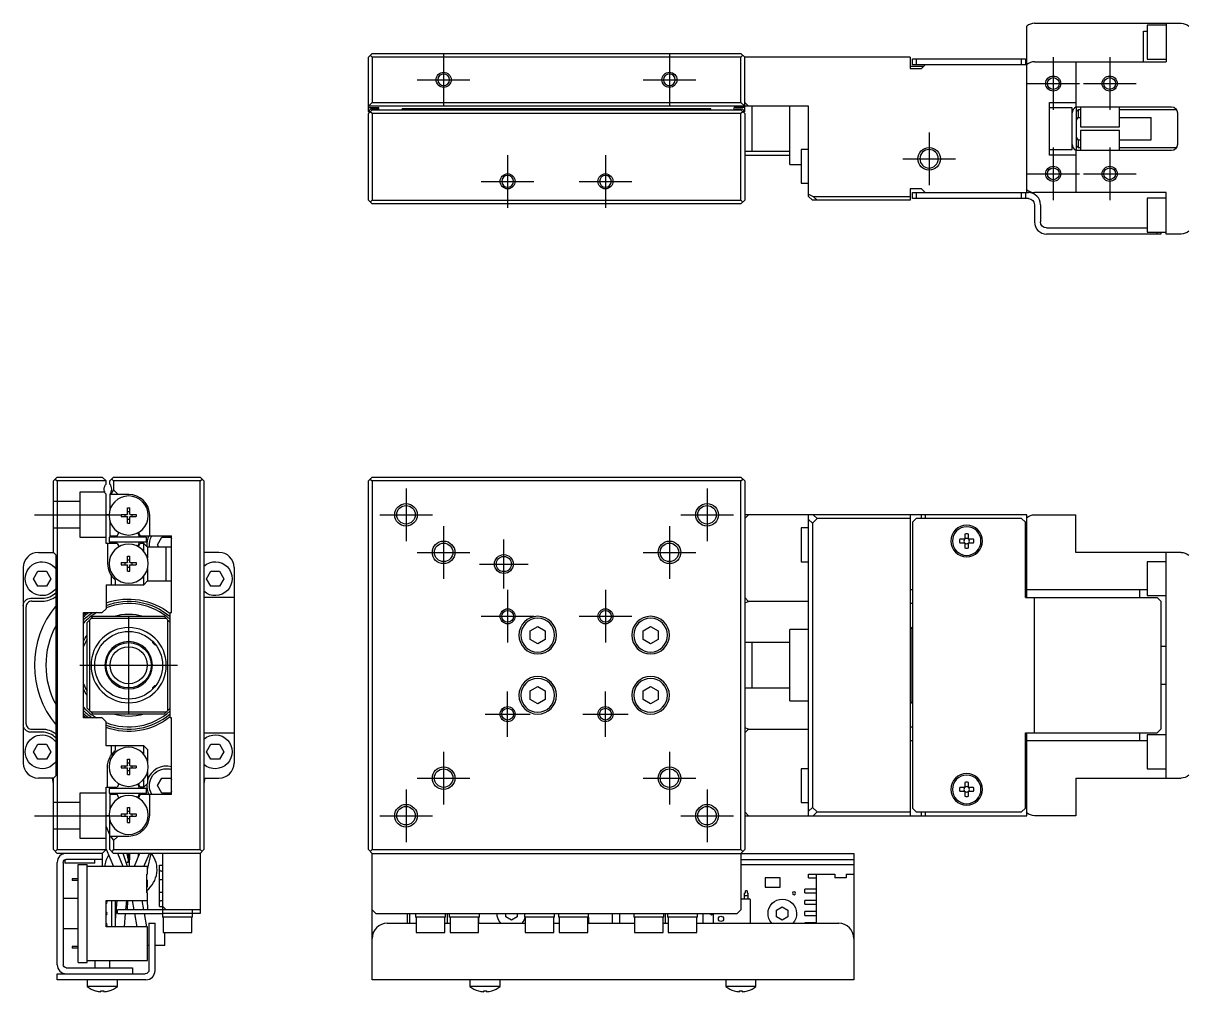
# Model space of a CAD drawing. Extents: x 0 to 533, y -8 to 203.
# Drawn here: x 0 to 154.8, y 73.8 to 202.5 of the extents above; entities that cross this region are included whole.
import ezdxf

# ---------------------------------------------------------------- set-up
doc = ezdxf.new("R2010")
doc.units = 0
doc.header["$LTSCALE"] = 0.5
doc.linetypes.add('CENTER', pattern=[50.8, 31.75, -6.35, 6.35, -6.35])
doc.linetypes.add('DASHED', pattern=[19.05, 12.7, -6.35])
for name, color, linetype in [('MSM_CENTER', 1, 'CENTER'), ('MSM_CONTINUOUS', 7, 'CONTINUOUS'), ('MSM_DASHED', 4, 'DASHED'), ('MSM_NARROW', 5, 'CONTINUOUS')]:
    doc.layers.add(name, color=color, linetype=linetype)

msp = doc.modelspace()

# ---------------------------------------------------------------- linework, layer by layer
at = {"layer": 'MSM_CENTER'}
for p, q in [((55.85, 198.54), (55.85, 191.54)), ((85.85, 198.54), (85.85, 191.54)), ((136.85, 198.04), (136.85, 191.04)), ((144.35, 198.04), (144.35, 191.04)), ((52.35, 195.04), (59.35, 195.04)), ((82.35, 195.04), (89.35, 195.04)), ((133.35, 194.54), (140.35, 194.54)), ((140.85, 194.54), (147.85, 194.54)), ((120.35, 188.04), (120.35, 181.04)), ((136.85, 186.04), (136.85, 179.04)), ((144.35, 186.04), (144.35, 179.04)), ((64.35, 185.04), (64.35, 178.04)), ((77.35, 185.04), (77.35, 178.04)), ((116.85, 184.54), (123.85, 184.54)), ((60.85, 181.54), (67.85, 181.54)), ((73.85, 181.54), (80.85, 181.54)), ((133.35, 182.54), (140.35, 182.54)), ((140.85, 182.54), (147.85, 182.54)), ((50.85, 140.73), (50.85, 133.73)), ((90.85, 140.73), (90.85, 133.73)), ((1.5, 137.23), (13, 137.23)), ((47.35, 137.23), (54.35, 137.23)), ((87.35, 137.23), (94.35, 137.23)), ((55.85, 135.73), (55.85, 128.73)), ((85.85, 135.73), (85.85, 128.73)), ((63.85, 127.43), (63.85, 133.93)), ((52.35, 132.23), (59.35, 132.23)), ((82.35, 132.23), (89.35, 132.23)), ((60.6, 130.68), (67.1, 130.68)), ((64.35, 127.23), (64.35, 120.23)), ((77.35, 127.23), (77.35, 120.23)), ((14, 110.73), (14, 123.73)), ((60.85, 123.73), (67.85, 123.73)), ((73.85, 123.73), (80.85, 123.73)), ((7.5, 117.23), (20.5, 117.23)), ((64.35, 107.73), (64.35, 113.73)), ((77.35, 107.73), (77.35, 113.73)), ((61.35, 110.73), (67.35, 110.73)), ((74.35, 110.73), (80.35, 110.73)), ((55.85, 105.73), (55.85, 98.73)), ((85.85, 105.73), (85.85, 98.73)), ((52.35, 102.23), (59.35, 102.23)), ((82.35, 102.23), (89.35, 102.23)), ((50.85, 100.73), (50.85, 93.73)), ((90.85, 100.73), (90.85, 93.73)), ((1.5, 97.23), (13, 97.23)), ((47.35, 97.23), (54.35, 97.23)), ((87.35, 97.23), (94.35, 97.23))]:
    msp.add_line(p, q, dxfattribs=at)
at = {"layer": 'MSM_CONTINUOUS'}
for p, q in [((133.35, 197.06), (133.35, 202.16)), ((134.35, 202.54), (153.85, 202.54)), ((148.85, 201.49), (149.35, 201.49)), ((148.85, 197.44), (148.85, 201.49)), ((149.35, 202.29), (149.35, 197.79)), ((151.85, 202.29), (149.35, 202.29)), ((151.85, 202.54), (151.85, 197.44)), ((46.35, 198.54), (45.85, 198.04)), ((46.1, 198.29), (46.35, 198.04)), ((46.35, 198.54), (95.35, 198.54)), ((95.85, 198.04), (95.35, 198.54)), ((95.35, 198.04), (95.6, 198.29)), ((45.85, 190.84), (45.85, 198.04)), ((46.35, 198.04), (46.35, 192.04)), ((95.35, 198.04), (46.35, 198.04)), ((95.35, 192.04), (95.35, 198.04)), ((95.85, 190.84), (95.85, 198.04)), ((117.85, 198.04), (95.85, 198.04)), ((117.85, 198.04), (117.85, 196.54)), ((119.6, 196.79), (117.85, 196.79)), ((118.15, 197.04), (118.15, 197.84)), ((118.15, 197.84), (133.15, 197.84)), ((133.35, 197.04), (118.15, 197.04)), ((118.65, 197.84), (118.65, 197.04)), ((119.85, 197.04), (119.35, 196.54)), ((132.65, 197.04), (132.65, 197.84)), ((133.15, 197.84), (133.15, 197.04)), ((133.35, 180.04), (133.35, 197.04)), ((134.35, 197.44), (151.85, 197.44)), ((139.85, 197.44), (139.85, 191.42)), ((149.35, 197.79), (151.85, 197.79)), ((117.85, 196.54), (119.35, 196.54)), ((46.35, 192.04), (45.85, 191.54)), ((46.35, 192.04), (95.35, 192.04)), ((95.85, 191.54), (95.35, 192.04)), ((96.35, 191.54), (95.85, 192.04)), ((136.35, 192.04), (139.85, 192.04)), ((136.35, 185.04), (136.35, 192.04)), ((104.35, 191.54), (45.85, 191.54)), ((45.85, 191.34), (47.25, 191.34)), ((46.35, 191.04), (45.85, 190.54)), ((45.95, 190.74), (45.85, 190.84)), ((45.85, 179.04), (45.85, 190.54)), ((45.95, 190.64), (45.95, 190.84)), ((46.35, 190.54), (46.1, 190.79)), ((46.95, 191.14), (46.25, 191.14)), ((46.35, 191.04), (95.35, 191.04)), ((95.35, 190.54), (46.35, 190.54)), ((46.35, 190.54), (46.35, 179.04)), ((47.25, 191.04), (47.25, 191.34)), ((91.35, 191.16), (50.35, 191.16)), ((50.35, 191.04), (50.35, 191.16)), ((91.35, 191.04), (91.35, 191.16)), ((94.45, 191.04), (94.45, 191.34)), ((95.85, 191.34), (94.45, 191.34)), ((95.45, 191.14), (94.75, 191.14)), ((95.85, 190.54), (95.35, 191.04)), ((95.6, 190.79), (95.35, 190.54)), ((95.35, 179.04), (95.35, 190.54)), ((95.85, 190.84), (95.75, 190.74)), ((95.75, 190.84), (95.75, 190.64)), ((95.85, 190.54), (95.85, 179.04)), ((96.85, 185.54), (96.85, 191.54)), ((101.85, 183.79), (101.85, 191.54)), ((104.35, 179.54), (104.35, 191.54)), ((139.35, 191.29), (136.35, 191.29)), ((139.35, 185.79), (139.35, 191.29)), ((139.85, 191.42), (139.94, 191.42)), ((139.86, 191.39), (139.94, 191.42)), ((139.95, 185.67), (139.95, 191.42)), ((140.15, 191.04), (139.95, 190.84)), ((140.15, 191.44), (152.55, 191.44)), ((140.15, 191.04), (140.15, 190.04)), ((140.45, 191.04), (140.15, 191.04)), ((140.45, 191.44), (140.45, 188.79)), ((145.65, 188.79), (145.65, 191.44)), ((153.24, 191.04), (145.65, 191.04)), ((153.35, 190.64), (153.35, 186.44)), ((139.95, 189.68), (140.15, 190.04)), ((140.15, 190.04), (140.45, 190.04)), ((145.65, 190.04), (149.85, 190.04)), ((149.85, 187.04), (149.85, 190.04)), ((140.15, 187.04), (139.95, 187.41)), ((140.45, 188.79), (145.65, 188.79)), ((140.45, 188.29), (140.45, 185.64)), ((145.65, 188.29), (140.45, 188.29)), ((145.65, 185.64), (145.65, 188.29)), ((139.95, 186.24), (140.15, 186.04)), ((140.15, 187.04), (140.15, 186.04)), ((140.15, 187.04), (140.45, 187.04)), ((140.15, 186.04), (140.45, 186.04)), ((145.65, 187.04), (149.85, 187.04)), ((145.65, 186.04), (153.24, 186.04)), ((95.85, 185.54), (101.85, 185.54)), ((95.85, 185.04), (101.85, 185.04)), ((103.35, 185.79), (103.35, 181.29)), ((104.35, 185.79), (103.35, 185.79)), ((136.35, 185.79), (139.35, 185.79)), ((139.85, 185.04), (136.35, 185.04)), ((139.94, 185.67), (139.85, 185.7)), ((139.85, 185.67), (139.85, 180.04)), ((139.85, 185.67), (139.94, 185.67)), ((152.55, 185.64), (140.15, 185.64)), ((101.85, 183.79), (103.35, 183.79)), ((103.35, 181.29), (104.35, 181.29)), ((104.35, 179.85), (104.96, 179.54)), ((119.35, 180.54), (117.85, 180.54)), ((117.85, 180.54), (117.85, 179.04)), ((118.15, 179.24), (118.15, 180.04)), ((118.15, 180.04), (133.55, 180.04)), ((118.65, 180.04), (118.65, 179.24)), ((119.35, 180.54), (119.85, 180.04)), ((132.65, 179.24), (132.65, 180.04)), ((133.15, 180.04), (133.15, 179.24)), ((151.85, 180.04), (134.35, 180.04)), ((151.85, 174.54), (151.85, 180.04)), ((45.85, 179.04), (46.35, 178.54)), ((46.1, 178.79), (46.35, 179.04)), ((46.35, 179.04), (95.35, 179.04)), ((95.35, 178.54), (46.35, 178.54)), ((95.35, 179.04), (95.6, 178.79)), ((95.35, 178.54), (95.85, 179.04)), ((104.85, 179.04), (104.35, 179.54)), ((117.85, 179.04), (104.85, 179.04)), ((104.96, 179.54), (117.85, 179.54)), ((104.96, 179.54), (105.46, 179.04)), ((133.55, 179.24), (118.15, 179.24)), ((134.35, 178.44), (134.35, 176.14)), ((135.15, 178.44), (135.15, 176.14)), ((149.35, 179.29), (149.35, 174.79)), ((151.85, 179.29), (149.35, 179.29)), ((135.95, 175.34), (149.35, 175.34)), ((151.15, 174.54), (135.95, 174.54)), ((149.35, 174.79), (151.85, 174.79)), ((150.65, 174.54), (150.65, 174.79)), ((151.15, 174.79), (151.15, 174.54)), ((153.85, 174.54), (151.85, 174.54)), ((4, 141.73), (4.5, 142.23)), ((4, 132.23), (4, 141.73)), ((4.25, 141.98), (4.5, 141.73)), ((4.5, 142.23), (10.5, 142.23)), ((4.5, 141.73), (4.5, 92.73)), ((11, 141.73), (4.5, 141.73)), ((10.5, 142.23), (11, 141.73)), ((11, 141.29), (11, 141.73)), ((11.5, 141.73), (12, 142.23)), ((11.5, 141.29), (11.5, 141.73)), ((11.75, 141.98), (12, 141.73)), ((12, 142.23), (23.5, 142.23)), ((12, 141.73), (12, 140.53)), ((23.5, 141.73), (12, 141.73)), ((24, 141.73), (23.5, 142.23)), ((23.5, 141.73), (23.75, 141.98)), ((23.5, 92.73), (23.5, 141.73)), ((24, 141.73), (24, 92.73)), ((45.85, 141.73), (46.35, 142.23)), ((45.85, 92.73), (45.85, 141.73)), ((46.1, 141.98), (46.35, 141.73)), ((46.35, 142.23), (95.35, 142.23)), ((46.35, 141.73), (46.35, 92.73)), ((95.35, 141.73), (46.35, 141.73)), ((95.35, 142.23), (95.85, 141.73)), ((95.35, 141.73), (95.6, 141.98)), ((95.35, 92.73), (95.35, 141.73)), ((95.85, 141.73), (95.85, 92.73)), ((11, 133.43), (11, 139.97)), ((11.5, 139.97), (11.5, 137.85)), ((14, 139.93), (11.5, 139.93)), ((12, 140.53), (11.58, 139.93)), ((12.6, 139.93), (12, 140.53)), ((13.86, 138.13), (14.15, 138.13)), ((13.86, 137.34), (13.86, 138.13)), ((14.15, 137.34), (14.15, 138.13)), ((11.4, 137.23), (11, 137.23)), ((11.5, 136.42), (11.5, 134.43)), ((13, 137.28), (13.8, 137.28)), ((13, 137.28), (13, 136.99)), ((13, 136.99), (13.8, 136.99)), ((13.53, 136.99), (13.53, 137.28)), ((14.15, 137.6), (13.86, 137.6)), ((13.86, 136.13), (13.86, 136.93)), ((13.86, 136.66), (14.15, 136.66)), ((14.15, 136.13), (14.15, 136.93)), ((14.21, 137.28), (15, 137.28)), ((14.21, 136.99), (15, 136.99)), ((14.47, 136.99), (14.47, 137.28)), ((15, 137.28), (15, 136.99)), ((16.8, 134.43), (16.8, 137.13)), ((95.85, 136.73), (96.35, 137.23)), ((133.35, 137.23), (95.85, 137.23)), ((104.35, 97.23), (104.35, 137.23)), ((104.85, 136.12), (104.35, 136.62)), ((105.46, 136.73), (104.85, 136.12)), ((104.96, 137.23), (105.46, 136.73)), ((117.85, 136.73), (105.46, 136.73)), ((117.85, 137.23), (117.85, 97.23)), ((118.65, 136.73), (118.15, 136.23)), ((132.65, 136.73), (118.65, 136.73)), ((119.35, 136.73), (119.35, 137.23)), ((119.85, 137.23), (119.85, 136.73)), ((133.15, 136.23), (132.65, 136.73)), ((133.35, 126.23), (133.35, 137.23)), ((134.35, 137.23), (139.85, 137.23)), ((139.85, 132.23), (139.85, 137.23)), ((12.46, 134.43), (12.63, 134.73)), ((13.86, 136.13), (14.15, 136.13)), ((15.37, 134.73), (15.54, 134.43)), ((103.35, 135.48), (103.35, 130.98)), ((104.35, 135.48), (103.35, 135.48)), ((104.85, 136.12), (104.85, 98.34)), ((118.15, 136.23), (118.15, 98.23)), ((133.15, 126.23), (133.15, 136.23)), ((12.46, 133.43), (11, 133.43)), ((11.2, 133.43), (11.2, 130.73)), ((11.39, 134.23), (11.39, 133.63)), ((16.39, 134.23), (11.39, 134.23)), ((11.39, 133.63), (16.39, 133.63)), ((11.5, 134.43), (12.46, 134.43)), ((12.46, 133.43), (12.63, 133.14)), ((15.37, 133.14), (15.54, 133.43)), ((15.54, 134.43), (19.7, 134.43)), ((16, 133.43), (15.54, 133.43)), ((16, 132.39), (16, 133.43)), ((16, 133.43), (16.5, 132.93)), ((16.39, 133.63), (16.39, 134.23)), ((17.85, 133.23), (18.42, 134.23)), ((18.02, 132.93), (17.85, 133.23)), ((18.42, 134.23), (19.58, 134.23)), ((19.58, 134.23), (19.7, 134.02)), ((19.7, 124.23), (19.7, 134.43)), ((125.11, 133.97), (124.43, 133.97)), ((124.43, 133.49), (125.11, 133.49)), ((125.11, 134.65), (125.11, 133.97)), ((125.11, 133.49), (125.11, 132.81)), ((125.59, 133.97), (125.59, 134.65)), ((126.27, 133.97), (125.59, 133.97)), ((125.59, 132.81), (125.59, 133.49)), ((125.59, 133.49), (126.27, 133.49)), ((2, 132.23), (4, 132.23)), ((4.35, 131.88), (4, 132.23)), ((4.35, 102.58), (4.35, 131.88)), ((13.86, 131.73), (14.15, 131.73)), ((13.86, 130.94), (13.86, 131.73)), ((14.15, 130.94), (14.15, 131.73)), ((16.5, 132.93), (16.5, 131.45)), ((19.7, 132.93), (16.5, 132.93)), ((19, 128.43), (19, 132.93)), ((26, 132.23), (24, 132.23)), ((153.85, 132.23), (139.85, 132.23)), ((151.85, 102.23), (151.85, 132.23)), ((0, 130.23), (0, 104.23)), ((13, 130.88), (13.8, 130.88)), ((13, 130.88), (13, 130.59)), ((13, 130.59), (13.8, 130.59)), ((13.53, 130.59), (13.53, 130.88)), ((14.15, 131.2), (13.86, 131.2)), ((13.86, 129.73), (13.86, 130.53)), ((13.86, 130.26), (14.15, 130.26)), ((14.15, 129.73), (14.15, 130.53)), ((14.21, 130.88), (15, 130.88)), ((14.21, 130.59), (15, 130.59)), ((14.47, 130.59), (14.47, 130.88)), ((15, 130.88), (15, 130.59)), ((28, 130.23), (28, 126.23)), ((103.35, 130.98), (104.35, 130.98)), ((149.35, 130.98), (149.35, 126.48)), ((151.85, 130.98), (149.35, 130.98)), ((1.35, 128.73), (1.92, 129.73)), ((1.92, 127.73), (1.35, 128.73)), ((1.92, 129.73), (3.08, 129.73)), ((3.08, 129.73), (3.65, 128.73)), ((3.65, 128.73), (3.08, 127.73)), ((11.7, 127.93), (11.7, 129.14)), ((12.2, 128.59), (12.2, 127.93)), ((13.86, 129.73), (14.15, 129.73)), ((16, 127.93), (16, 129.07)), ((16.5, 130.02), (16.5, 128.43)), ((24.35, 128.73), (24.92, 129.73)), ((24.92, 127.73), (24.35, 128.73)), ((24.92, 129.73), (26.08, 129.73)), ((26.08, 129.73), (26.65, 128.73)), ((26.65, 128.73), (26.08, 127.73)), ((3.08, 127.73), (1.92, 127.73)), ((11, 127.93), (16, 127.93)), ((11, 127.93), (11, 124.73)), ((16.5, 128.43), (16, 127.93)), ((16.5, 128.43), (19.7, 128.43)), ((26.08, 127.73), (24.92, 127.73)), ((118.15, 127.23), (117.85, 127.23)), ((149.35, 127.23), (133.15, 127.23)), ((148.35, 126.23), (148.35, 127.23)), ((1, 126.13), (2.5, 126.13)), ((1.13, 125.75), (2.5, 125.75)), ((28, 126.23), (24, 126.23)), ((28, 126.23), (28, 108.23)), ((96.35, 125.72), (95.85, 126.22)), ((95.85, 125.54), (96.35, 125.72)), ((104.35, 125.72), (96.35, 125.72)), ((117.85, 125.48), (118.15, 125.48)), ((133.15, 126.23), (150.65, 126.23)), ((134.35, 108.23), (134.35, 126.23)), ((149.35, 126.48), (151.85, 126.48)), ((151.15, 125.73), (150.65, 126.23)), ((151.15, 125.73), (151.15, 108.73)), ((0.38, 109.46), (0.38, 125.01)), ((8, 124.23), (10.5, 124.23)), ((8, 110.23), (8, 124.23)), ((11, 124.73), (10.5, 124.23)), ((19.5, 110.23), (19.5, 124.23)), ((19.5, 124.23), (19.7, 124.23)), ((8.5, 122.93), (8.8, 123.23)), ((8.5, 111.53), (8.5, 122.93)), ((9, 123.43), (8.8, 123.23)), ((8.8, 123.23), (8.8, 111.23)), ((9, 123.43), (9.3, 123.73)), ((19, 123.43), (9, 123.43)), ((9.3, 123.73), (18.7, 123.73)), ((18.7, 123.73), (19.5, 122.93)), ((19.2, 111.23), (19.2, 123.23)), ((67.35, 121.81), (68.35, 122.39)), ((68.35, 122.39), (69.35, 121.81)), ((82.35, 121.81), (83.35, 122.39)), ((83.35, 122.39), (84.35, 121.81)), ((67.35, 120.66), (67.35, 121.81)), ((69.35, 121.81), (69.35, 120.66)), ((82.35, 120.66), (82.35, 121.81)), ((84.35, 121.81), (84.35, 120.66)), ((101.85, 112.48), (101.85, 121.98)), ((104.35, 121.98), (101.85, 121.98)), ((118.05, 122.23), (117.85, 122.03)), ((118.05, 122.23), (118.05, 112.23)), ((118.15, 122.23), (118.05, 122.23)), ((17.2, 120.21), (17.2, 120.4)), ((17.2, 120.21), (17.43, 119.98)), ((17.43, 120.15), (17.43, 119.98)), ((17.43, 119.98), (17.56, 119.98)), ((68.35, 120.08), (67.35, 120.66)), ((69.35, 120.66), (68.35, 120.08)), ((83.35, 120.08), (82.35, 120.66)), ((84.35, 120.66), (83.35, 120.08)), ((101.85, 120.23), (95.85, 120.23)), ((96.85, 114.23), (96.85, 120.23)), ((151.85, 119.73), (151.15, 119.73)), ((11.04, 116.17), (11.04, 116.17)), ((16.97, 116.17), (16.97, 116.17)), ((151.15, 114.73), (151.85, 114.73)), ((12.56, 114.43), (12.63, 114.43)), ((12.69, 114.37), (12.63, 114.43)), ((15.38, 114.43), (15.31, 114.37)), ((15.38, 114.43), (15.44, 114.43)), ((17.43, 114.48), (17.2, 114.26)), ((17.2, 114.07), (17.2, 114.26)), ((17.43, 114.48), (17.43, 114.31)), ((17.56, 114.48), (17.43, 114.48)), ((67.35, 113.81), (68.35, 114.39)), ((67.35, 112.66), (67.35, 113.81)), ((68.35, 114.39), (69.35, 113.81)), ((69.35, 113.81), (69.35, 112.66)), ((82.35, 113.81), (83.35, 114.39)), ((82.35, 112.66), (82.35, 113.81)), ((83.35, 114.39), (84.35, 113.81)), ((84.35, 113.81), (84.35, 112.66)), ((95.85, 114.23), (101.85, 114.23)), ((8.8, 111.23), (8.5, 111.53)), ((19.5, 111.53), (18.7, 110.73)), ((68.35, 112.08), (67.35, 112.66)), ((69.35, 112.66), (68.35, 112.08)), ((83.35, 112.08), (82.35, 112.66)), ((84.35, 112.66), (83.35, 112.08)), ((101.85, 112.48), (104.35, 112.48)), ((117.85, 112.43), (118.05, 112.23)), ((118.05, 112.23), (118.15, 112.23)), ((10.5, 110.23), (8, 110.23)), ((8.8, 111.23), (9, 111.03)), ((9, 111.03), (19, 111.03)), ((9.3, 110.73), (9, 111.03)), ((18.7, 110.73), (9.3, 110.73)), ((10.5, 110.23), (11, 109.73)), ((19.7, 110.23), (19.5, 110.23)), ((19.7, 100.03), (19.7, 110.23)), ((2.5, 108.71), (1.13, 108.71)), ((11, 106.53), (11, 109.73)), ((96.35, 108.75), (95.85, 108.93)), ((95.85, 108.25), (96.35, 108.75)), ((96.35, 108.75), (104.35, 108.75)), ((118.15, 108.98), (117.85, 108.98)), ((150.65, 108.23), (151.15, 108.73)), ((2.5, 108.33), (1, 108.33)), ((24, 108.23), (28, 108.23)), ((28, 108.23), (28, 104.23)), ((117.85, 107.23), (118.15, 107.23)), ((133.15, 98.23), (133.15, 108.23)), ((133.15, 108.23), (150.65, 108.23)), ((133.15, 107.23), (149.35, 107.23)), ((133.35, 97.23), (133.35, 108.23)), ((148.35, 107.23), (148.35, 108.23)), ((149.35, 107.98), (149.35, 103.48)), ((151.85, 107.98), (149.35, 107.98)), ((1.35, 105.73), (1.92, 106.73)), ((1.92, 104.73), (1.35, 105.73)), ((1.92, 106.73), (3.08, 106.73)), ((3.08, 106.73), (3.65, 105.73)), ((3.65, 105.73), (3.08, 104.73)), ((16, 106.53), (11, 106.53)), ((11.7, 105.33), (11.7, 106.53)), ((12.2, 106.53), (12.2, 105.88)), ((16, 105.39), (16, 106.53)), ((16, 106.53), (16.5, 106.03)), ((16.5, 106.03), (16.5, 104.45)), ((24.35, 105.73), (24.92, 106.73)), ((24.92, 104.73), (24.35, 105.73)), ((24.92, 106.73), (26.08, 106.73)), ((26.08, 106.73), (26.65, 105.73)), ((26.65, 105.73), (26.08, 104.73)), ((3.08, 104.73), (1.92, 104.73)), ((13, 103.88), (13.8, 103.88)), ((13, 103.88), (13, 103.59)), ((13.53, 103.59), (13.53, 103.88)), ((13.86, 104.73), (14.15, 104.73)), ((13.86, 103.94), (13.86, 104.73)), ((14.15, 104.2), (13.86, 104.2)), ((14.15, 103.94), (14.15, 104.73)), ((14.21, 103.88), (15, 103.88)), ((14.47, 103.59), (14.47, 103.88)), ((15, 103.88), (15, 103.59)), ((26.08, 104.73), (24.92, 104.73)), ((4, 102.23), (2, 102.23)), ((4, 101.53), (3.88, 102.23)), ((4, 102.23), (4.35, 102.58)), ((4, 92.73), (4, 102.23)), ((11.2, 101.03), (11.2, 103.73)), ((13, 103.59), (13.8, 103.59)), ((13.86, 102.73), (13.86, 103.53)), ((13.86, 103.26), (14.15, 103.26)), ((13.86, 102.73), (14.15, 102.73)), ((14.15, 102.73), (14.15, 103.53)), ((14.21, 103.59), (15, 103.59)), ((16.5, 103.02), (16.5, 101.53)), ((17.85, 101.23), (18.42, 102.23)), ((18.42, 102.23), (19.58, 102.23)), ((19.58, 102.23), (19.7, 102.02)), ((24.12, 102.23), (24, 101.53)), ((24, 102.23), (26, 102.23)), ((103.35, 103.48), (103.35, 98.98)), ((104.35, 103.48), (103.35, 103.48)), ((139.85, 102.23), (153.85, 102.23)), ((139.85, 102.23), (139.85, 97.23)), ((149.35, 103.48), (151.85, 103.48)), ((11, 101.03), (12.46, 101.03)), ((11, 92.73), (11, 101.03)), ((11.39, 100.83), (11.39, 100.23)), ((16.39, 100.83), (11.39, 100.83)), ((12.63, 101.33), (12.46, 101.03)), ((15.54, 101.03), (15.37, 101.33)), ((16, 101.03), (15.54, 101.03)), ((16, 101.03), (16, 102.07)), ((16.5, 101.53), (16, 101.03)), ((16.39, 100.23), (16.39, 100.83)), ((18.42, 100.23), (17.85, 101.23)), ((125.11, 100.97), (124.43, 100.97)), ((125.11, 101.65), (125.11, 100.97)), ((125.59, 100.97), (125.59, 101.65)), ((126.27, 100.97), (125.59, 100.97)), ((11.39, 100.23), (16.39, 100.23)), ((12.46, 100.03), (11.5, 100.03)), ((11.5, 100.03), (11.5, 98.05)), ((12.63, 99.74), (12.46, 100.03)), ((15.54, 100.03), (15.37, 99.74)), ((19.7, 100.03), (15.54, 100.03)), ((16.8, 97.33), (16.8, 100.03)), ((19.58, 100.23), (18.42, 100.23)), ((19.7, 100.44), (19.58, 100.23)), ((124.43, 100.49), (125.11, 100.49)), ((125.11, 100.49), (125.11, 99.81)), ((125.59, 99.81), (125.59, 100.49)), ((125.59, 100.49), (126.27, 100.49)), ((13.86, 98.33), (14.15, 98.33)), ((13.86, 97.54), (13.86, 98.33)), ((14.15, 97.8), (13.86, 97.8)), ((14.15, 97.54), (14.15, 98.33)), ((96.35, 97.23), (95.85, 97.73)), ((103.35, 98.98), (104.35, 98.98)), ((104.35, 97.84), (104.85, 98.34)), ((104.85, 98.34), (105.46, 97.73)), ((105.46, 97.73), (104.96, 97.23)), ((105.46, 97.73), (117.85, 97.73)), ((118.15, 98.23), (118.65, 97.73)), ((118.65, 97.73), (132.65, 97.73)), ((119.35, 97.23), (119.35, 97.73)), ((119.85, 97.73), (119.85, 97.23)), ((132.65, 97.73), (133.15, 98.23)), ((11.4, 97.23), (11, 97.23)), ((11.5, 92.73), (11.5, 96.62)), ((13, 97.48), (13.8, 97.48)), ((13, 97.48), (13, 97.19)), ((13, 97.19), (13.8, 97.19)), ((13.53, 97.19), (13.53, 97.48)), ((13.86, 96.33), (13.86, 97.13)), ((13.86, 96.86), (14.15, 96.86)), ((13.86, 96.33), (14.15, 96.33)), ((14.15, 96.33), (14.15, 97.13)), ((14.21, 97.48), (15, 97.48)), ((14.21, 97.19), (15, 97.19)), ((14.47, 97.19), (14.47, 97.48)), ((15, 97.48), (15, 97.19)), ((95.85, 97.23), (133.35, 97.23)), ((139.85, 97.23), (134.35, 97.23)), ((11.5, 94.67), (11, 95.85)), ((11.5, 94.53), (14, 94.53)), ((11.58, 94.53), (12, 93.93)), ((12, 93.93), (12.6, 94.53)), ((12, 93.93), (12, 92.73)), ((4.5, 92.23), (4, 92.73)), ((4.5, 92.73), (4.25, 92.48)), ((4.5, 92.73), (11, 92.73)), ((10.5, 92.23), (4.5, 92.23)), ((5.5, 91.38), (5.5, 90.93)), ((10.5, 91.43), (5.7, 91.43)), ((9.5, 90.93), (9.5, 91.43)), ((11, 92.73), (10.5, 92.23)), ((10.5, 92.23), (10.5, 91.43)), ((10.53, 90.48), (10.53, 92.26)), ((11, 92.78), (11.98, 90.48)), ((12, 92.23), (11.5, 92.73)), ((12, 92.73), (11.75, 92.48)), ((12, 92.73), (23.5, 92.73)), ((23.5, 92.23), (12, 92.23)), ((13.28, 90.48), (12.54, 92.23)), ((13.85, 90.48), (13.29, 92.23)), ((13.94, 91.5), (13.8, 92.23)), ((13.92, 92.23), (14.06, 91.3)), ((14.09, 92.23), (14.06, 90.48)), ((15.46, 92.23), (14.72, 90.48)), ((15.29, 91.81), (15.29, 92.23)), ((16.02, 90.48), (16.77, 92.23)), ((16.5, 90.07), (16.97, 92.23)), ((18.5, 92.23), (18.5, 83.73)), ((23.75, 92.48), (23.5, 92.73)), ((23.5, 92.23), (24, 92.73)), ((23.5, 92.23), (23.5, 84.23)), ((46.35, 92.23), (45.85, 92.73)), ((46.35, 92.73), (46.1, 92.48)), ((46.35, 92.73), (95.35, 92.73)), ((46.35, 92.23), (110.35, 92.23)), ((46.35, 75.43), (46.35, 92.23)), ((95.6, 92.48), (95.35, 92.73)), ((95.85, 92.73), (95.35, 92.23)), ((95.35, 92.23), (95.35, 84.73)), ((95.35, 91.43), (110.35, 91.43)), ((110.35, 92.23), (110.35, 75.43)), ((4.5, 77.43), (4.5, 91.03)), ((5.3, 91.03), (5.3, 77.43)), ((9.5, 90.93), (5.5, 90.93)), ((7.3, 90.73), (8.5, 90.73)), ((7.3, 77.73), (7.3, 90.73)), ((8.5, 77.73), (8.5, 90.73)), ((16.5, 90.48), (8.5, 90.48)), ((16.5, 89.48), (16.5, 90.48)), ((18.1, 85.18), (18.1, 90.64)), ((18.1, 90.64), (18.5, 90.64)), ((18.35, 89.84), (18.5, 89.84)), ((95.35, 90.73), (110.35, 90.73)), ((6.5, 88.86), (6.5, 88.61)), ((7.3, 88.86), (6.5, 88.86)), ((7.3, 88.61), (6.5, 88.61)), ((16.4, 86.98), (16.4, 89.48)), ((16.5, 89.48), (16.4, 89.48)), ((16.4, 88.68), (16.5, 88.68)), ((16.4, 88.31), (16.5, 88.31)), ((16.5, 87.78), (16.5, 88.68)), ((18.1, 88.74), (18.5, 88.74)), ((98.55, 88.98), (98.55, 87.73)), ((100.55, 88.98), (98.55, 88.98)), ((100.55, 87.73), (100.55, 88.98)), ((104.35, 88.98), (104.35, 89.48)), ((104.35, 89.48), (107.85, 89.48)), ((104.35, 88.98), (105.35, 88.98)), ((105.35, 89.48), (105.35, 82.93)), ((107.85, 89.48), (107.85, 88.98)), ((109.35, 88.98), (107.85, 88.98)), ((109.35, 89.48), (109.35, 88.98)), ((109.35, 89.48), (110.35, 89.48)), ((16.4, 88.16), (16.5, 88.16)), ((16.4, 87.78), (16.5, 87.78)), ((16.5, 86.98), (16.4, 86.98)), ((16.47, 86.98), (16.46, 87.36)), ((16.5, 85.98), (16.5, 86.98)), ((18.1, 87.09), (18.5, 87.09)), ((95.84, 86.92), (95.96, 86.98)), ((95.84, 86.18), (95.84, 86.92)), ((96.16, 87.23), (95.96, 87.23)), ((95.96, 86.98), (95.96, 87.23)), ((96.16, 87.23), (96.16, 86.98)), ((96.16, 86.98), (96.27, 86.92)), ((96.27, 86.92), (96.27, 86.18)), ((98.55, 87.73), (100.55, 87.73)), ((103.85, 86.98), (103.85, 87.48)), ((105.35, 87.48), (103.85, 87.48)), ((103.85, 86.98), (105.35, 86.98)), ((7.3, 86.23), (5.3, 86.23)), ((11, 85.98), (16.5, 85.98)), ((11, 82.48), (11, 85.98)), ((11.7, 85.98), (11.7, 82.48)), ((12.2, 85.98), (12.2, 82.48)), ((12.44, 85.98), (12.2, 83.34)), ((13.63, 84.73), (13.75, 85.98)), ((13.86, 84.73), (13.89, 85.98)), ((14.48, 85.98), (14.7, 84.73)), ((16.02, 84.73), (15.8, 85.98)), ((16.54, 84.73), (16.5, 86.08)), ((18.1, 85.18), (18.5, 85.18)), ((18.35, 85.98), (18.5, 85.98)), ((19, 84.73), (18.5, 85.23)), ((95.35, 86.18), (96.5, 86.18)), ((95.84, 86.62), (96.27, 86.62)), ((96.6, 86.08), (96.6, 82.93)), ((103.85, 85.48), (103.85, 85.98)), ((105.35, 85.98), (103.85, 85.98)), ((103.85, 85.48), (105.35, 85.48)), ((12.5, 84.23), (12.5, 84.73)), ((23.5, 84.73), (12.5, 84.73)), ((12.5, 84.23), (18.5, 84.23)), ((13.43, 82.48), (13.59, 84.23)), ((14.79, 84.23), (15.1, 82.48)), ((16.42, 82.48), (16.11, 84.23)), ((22.5, 84.23), (18.5, 84.23)), ((22.5, 83.73), (18.5, 83.73)), ((18.6, 83.73), (18.6, 81.73)), ((22.4, 81.73), (22.4, 83.73)), ((22.5, 83.73), (22.5, 84.73)), ((23.5, 84.23), (22.5, 84.23)), ((46.35, 84.73), (46.85, 84.23)), ((46.85, 84.23), (94.85, 84.23)), ((51.05, 82.93), (51.05, 84.23)), ((51.35, 82.93), (51.35, 84.23)), ((52.1, 84.23), (52.1, 83.73)), ((56.1, 83.73), (52.1, 83.73)), ((52.2, 83.73), (52.2, 81.73)), ((56, 81.73), (56, 83.73)), ((56.1, 83.73), (56.1, 84.23)), ((56.35, 82.93), (56.35, 84.23)), ((56.6, 84.23), (56.6, 83.73)), ((60.6, 83.73), (56.6, 83.73)), ((56.7, 83.73), (56.7, 81.73)), ((60.5, 81.73), (60.5, 83.73)), ((60.51, 82.93), (60.51, 83.73)), ((60.6, 83.73), (60.6, 84.23)), ((64.1, 83.8), (64.1, 84.23)), ((64.85, 83.37), (64.1, 83.8)), ((65.6, 83.8), (64.85, 83.37)), ((65.6, 84.23), (65.6, 83.8)), ((66.6, 84.23), (66.6, 83.73)), ((70.6, 83.73), (66.6, 83.73)), ((66.7, 83.73), (66.7, 81.73)), ((70.5, 81.73), (70.5, 83.73)), ((70.6, 83.73), (70.6, 84.23)), ((71.1, 84.23), (71.1, 83.73)), ((75.1, 83.73), (71.1, 83.73)), ((71.2, 83.73), (71.2, 81.73)), ((75, 81.73), (75, 83.73)), ((75.09, 83.73), (75.09, 82.93)), ((75.1, 83.73), (75.1, 84.23)), ((78.29, 82.93), (78.29, 84.23)), ((79.22, 84.23), (79.22, 82.93)), ((81.1, 84.23), (81.1, 83.73)), ((85.1, 83.73), (81.1, 83.73)), ((81.2, 83.73), (81.2, 81.73)), ((85, 81.73), (85, 83.73)), ((85.1, 83.73), (85.1, 84.23)), ((85.35, 82.93), (85.35, 84.23)), ((85.6, 84.23), (85.6, 83.73)), ((89.6, 83.73), (85.6, 83.73)), ((85.7, 83.73), (85.7, 81.73)), ((89.5, 81.73), (89.5, 83.73)), ((89.6, 83.73), (89.6, 84.23)), ((90.35, 82.93), (90.35, 84.23)), ((91.7, 82.93), (91.7, 84.23)), ((94.85, 84.23), (95.35, 84.73)), ((100.1, 84.67), (100.85, 85.1)), ((100.1, 83.8), (100.1, 84.67)), ((100.85, 83.37), (100.1, 83.8)), ((100.85, 85.1), (101.6, 84.67)), ((101.6, 83.8), (100.85, 83.37)), ((101.6, 84.67), (101.6, 83.8)), ((103.85, 83.98), (103.85, 84.48)), ((105.35, 84.48), (103.85, 84.48)), ((103.85, 83.98), (105.35, 83.98)), ((5.3, 82.23), (7.3, 82.23)), ((16.5, 82.48), (11, 82.48)), ((16.5, 77.98), (16.5, 82.48)), ((16.7, 82.93), (16.7, 76.73)), ((16.7, 82.93), (17.5, 82.93)), ((17.5, 76.63), (17.5, 82.93)), ((48.35, 82.93), (52.2, 82.93)), ((56, 82.93), (56.7, 82.93)), ((60.5, 82.93), (66.7, 82.93)), ((70.5, 82.93), (71.2, 82.93)), ((75, 82.93), (81.2, 82.93)), ((85, 82.93), (85.7, 82.93)), ((89.5, 82.93), (108.35, 82.93)), ((103.85, 82.93), (103.85, 82.98)), ((105.35, 82.98), (103.85, 82.98)), ((18.6, 81.73), (22.4, 81.73)), ((18.81, 79.98), (18.81, 81.73)), ((52.2, 81.73), (56, 81.73)), ((56.7, 81.73), (60.5, 81.73)), ((66.7, 81.73), (70.5, 81.73)), ((71.2, 81.73), (75, 81.73)), ((81.2, 81.73), (85, 81.73)), ((85.7, 81.73), (89.5, 81.73)), ((7.3, 79.86), (6.5, 79.86)), ((6.5, 79.86), (6.5, 79.61)), ((7.3, 79.61), (6.5, 79.61)), ((16.7, 79.98), (16.5, 79.98)), ((18.81, 79.98), (17.5, 79.98)), ((7.3, 77.73), (8.5, 77.73)), ((8.5, 77.98), (16.5, 77.98)), ((9.55, 77.98), (9.5, 77.93)), ((11.5, 77.93), (9.5, 77.93)), ((9.5, 77.93), (9.5, 77.03)), ((11.5, 77.93), (11.45, 77.98)), ((11.5, 77.03), (11.5, 77.93)), ((4.5, 75.43), (4.5, 76.23)), ((4.5, 76.23), (16.2, 76.23)), ((5.7, 77.03), (14.5, 77.03)), ((14.5, 77.03), (14.5, 76.23)), ((16.3, 75.43), (4.5, 75.43)), ((8.5, 75.43), (8.5, 74.53)), ((12.5, 74.53), (8.5, 74.53)), ((12.5, 74.53), (12.5, 75.43)), ((110.35, 75.43), (46.35, 75.43)), ((59.35, 75.43), (59.35, 74.53)), ((63.35, 74.53), (59.35, 74.53)), ((63.35, 74.53), (63.35, 75.43)), ((93.35, 75.43), (93.35, 74.53)), ((97.35, 74.53), (93.35, 74.53)), ((97.35, 74.53), (97.35, 75.43)), ((9.61, 73.96), (9.61, 73.96)), ((10.32, 73.96), (10.68, 73.96)), ((10.32, 73.84), (10.32, 73.96)), ((10.68, 73.96), (10.68, 73.84)), ((11.39, 73.96), (11.39, 73.96)), ((60.46, 73.96), (60.46, 73.96)), ((61.17, 73.96), (61.53, 73.96)), ((61.17, 73.84), (61.17, 73.96)), ((61.53, 73.96), (61.53, 73.84)), ((62.23, 73.96), (62.24, 73.96)), ((94.46, 73.96), (94.46, 73.96)), ((95.17, 73.96), (95.53, 73.96)), ((95.17, 73.84), (95.17, 73.96)), ((95.53, 73.96), (95.53, 73.84)), ((96.23, 73.96), (96.24, 73.96))]:
    msp.add_line(p, q, dxfattribs=at)
at = {"layer": 'MSM_CONTINUOUS', "extrusion": (0, 0, -1)}
for centre, radius in [((-55.85, 195.04), 0.783), ((-85.85, 195.04), 0.783), ((-120.35, 184.54), 1.23), ((-64.35, 181.54), 0.783), ((-77.35, 181.54), 0.783), ((-14, 137.13), 2.6), ((-125.35, 133.73), 2.1), ((-125.35, 133.73), 1.9), ((-14, 130.73), 2.6), ((-68.35, 121.23), 2.5), ((-68.35, 121.23), 2.25), ((-83.35, 121.23), 2.5), ((-83.35, 121.23), 2.25), ((-14, 117.23), 5), ((-14, 117.23), 3.15), ((-68.35, 113.23), 2.5), ((-68.35, 113.23), 2.25), ((-83.35, 113.23), 2.5), ((-83.35, 113.23), 2.25), ((-14, 103.73), 2.6), ((-125.35, 100.73), 2.1), ((-125.35, 100.73), 1.9), ((-14, 97.33), 2.6), ((-102.41, 86.93), 0.2)]:
    msp.add_circle(centre, radius, dxfattribs=at)
at = {"layer": 'MSM_CONTINUOUS'}
for centre, radius in [((136.85, 194.54), 0.783), ((144.35, 194.54), 0.783), ((136.85, 182.54), 0.783), ((144.35, 182.54), 0.783), ((50.85, 137.23), 1.23), ((90.85, 137.23), 1.23), ((55.85, 132.23), 1.23), ((85.85, 132.23), 1.23), ((63.85, 130.68), 1.01), ((64.35, 123.73), 0.783), ((77.35, 123.73), 0.783), ((14, 117.23), 4.5), ((14, 117.23), 3), ((64.35, 110.73), 0.783), ((77.35, 110.73), 0.783), ((55.85, 102.23), 1.23), ((85.85, 102.23), 1.23), ((50.85, 97.23), 1.23), ((90.85, 97.23), 1.23), ((92.7, 83.53), 0.35)]:
    msp.add_circle(centre, radius, dxfattribs=at)
for centre, radius, start, end in [((134.35, 201.04), 1.5, 90, 131.8103), ((134.35, 195.94), 1.5, 90, 131.8103), ((46.25, 190.84), 0.3, 90, 180), ((46.95, 190.84), 0.3, 41.8103, 90), ((94.75, 190.84), 0.3, 90, 138.1897), ((95.45, 190.84), 0.3, 0, 90), ((140.15, 190.64), 0.8, 111.0178, 180.0007), ((140.15, 186.44), 0.8, 179.9993, 248.456), ((134.35, 181.54), 1.5, 228.1897, 270), ((133.55, 178.44), 1.6, 0, 90), ((135.95, 176.14), 1.6, 180, 270), ((10.75, 140.63), 1, 318.5904, 41.4096), ((14, 137.13), 2.8, 0, 90), ((13.89, 133.93), 1.59, 10.8931, 34.2044), ((13.89, 133.93), 1.59, 161.6416, 169.1069), ((13.89, 133.93), 1.59, 190.8931, 198.3584), ((13.89, 133.93), 1.59, 325.7956, 349.1069), ((19, 133.23), 2.6, 152.5136, 184.5966), ((125.35, 133.73), 0.95, 165.3667, 194.6333), ((125.35, 133.73), 0.365, 138.8496, 221.1504), ((125.35, 133.73), 0.95, 75.3667, 104.6333), ((125.35, 133.73), 0.365, 48.8496, 131.1504), ((125.35, 133.73), 0.365, 228.8496, 311.1504), ((125.35, 133.73), 0.365, 318.8496, 41.1504), ((125.35, 133.73), 0.95, 345.3667, 14.6333), ((2, 130.23), 2, 90, 180), ((14, 133.93), 1.59, 210, 216.1972), ((14, 133.93), 1.59, 323.8028, 330), ((26, 130.23), 2, 0, 90), ((125.35, 133.73), 0.95, 255.3667, 284.6333), ((14, 130.73), 2.8, 180, 229.9948), ((1.11, 125.02), 0.728, 88.6016, 181.3984), ((2.5, 128.73), 2.6, 270, 315.3603), ((2.5, 128.73), 2.98, 270, 308.3451), ((14, 117.23), 8.2, 47.8764, 111.4601), ((14, 117.23), 12.5, 140.5338, 219.4662), ((14, 117.23), 8.2, 121.3881, 137.0297), ((14, 117.23), 11, 151.3151, 208.6849), ((14, 117.23), 6.5, 147.7958, 157.3801), ((14, 117.23), 6.5, 202.6199, 212.2042), ((14, 117.23), 8.2, 222.9703, 238.6119), ((14, 117.23), 8.5, 225.0991, 235.4397), ((14, 117.23), 8.2, 248.5399, 312.1236), ((14, 117.23), 8.5, 249.3327, 310.3202), ((1.11, 109.44), 0.727, 178.5665, 271.4335), ((2.5, 105.73), 2.98, 51.6549, 90), ((2.5, 105.73), 2.6, 44.6397, 90), ((14, 103.73), 2.8, 130.0052, 145.2281), ((2, 104.23), 2, 180, 270), ((19, 101.23), 2.6, 74.3815, 164.0576), ((26, 104.23), 2, 270, 0), ((13.89, 100.53), 1.59, 161.6416, 169.1069), ((14, 100.53), 1.59, 143.8028, 150), ((13.89, 100.53), 1.59, 10.8931, 34.2044), ((14, 100.53), 1.59, 30, 36.1972), ((19, 101.23), 2.6, 175.4034, 207.4864), ((125.35, 100.73), 0.95, 165.3667, 194.6333), ((125.35, 100.73), 0.365, 138.8496, 221.1504), ((125.35, 100.73), 0.95, 75.3667, 104.6333), ((125.35, 100.73), 0.365, 48.8496, 131.1504), ((125.35, 100.73), 0.365, 318.8496, 41.1504), ((125.35, 100.73), 0.95, 345.3667, 14.6333), ((13.89, 100.53), 1.59, 190.8931, 198.3584), ((13.89, 100.53), 1.59, 325.7956, 349.1069), ((125.35, 100.73), 0.365, 228.8496, 311.1504), ((125.35, 100.73), 0.95, 255.3667, 284.6333), ((14, 97.33), 2.8, 270, 0), ((5.7, 91.03), 1.2, 90, 180), ((14.27, 90.08), 3.5, 146.9255, 173.4376), ((14.27, 90.08), 3.5, 307.542, 37.9), ((10.9, 85.73), 0.25, 293.5782, 66.4218), ((96.5, 86.08), 0.1, 0, 90), ((10.9, 84.23), 0.25, 293.5782, 66.4218), ((10.9, 82.73), 0.25, 293.5782, 66.4218), ((48.35, 80.93), 2, 90, 180), ((108.35, 80.93), 2, 0, 90), ((5.7, 77.43), 1.2, 180, 270), ((16.3, 76.63), 1.2, 270, 0), ((10.5, 77.03), 3.2, 231.3178, 253.8775), ((10.5, 77.03), 3.2, 286.1225, 308.6822), ((61.35, 77.03), 3.2, 231.3178, 253.8775), ((61.35, 77.03), 3.2, 286.1225, 308.6822), ((95.35, 77.03), 3.2, 231.3178, 253.8775), ((95.35, 77.03), 3.2, 286.1225, 308.6822), ((10.5, 77.03), 3.19, 253.8933, 266.7703), ((10.5, 77.03), 3.19, 273.2297, 286.1067), ((61.35, 77.03), 3.19, 253.8933, 266.7703), ((61.35, 77.03), 3.19, 273.2297, 286.1067), ((95.35, 77.03), 3.19, 253.8933, 266.7703), ((95.35, 77.03), 3.19, 273.2297, 286.1067)]:
    msp.add_arc(centre, radius, start, end, dxfattribs=at)
at = {"layer": 'MSM_CONTINUOUS', "extrusion": (0, 0, -1)}
for centre, radius, start, end in [((-153.85, 201.04), 1.5, 90, 131.8103), ((-140.15, 190.64), 0.8, 74.8734, 90), ((-152.55, 190.64), 0.8, 90, 180), ((-152.55, 186.44), 0.8, 180, 270), ((-140.15, 186.44), 0.8, 270, 285.1266), ((-133.55, 178.44), 0.8, 90, 180), ((-135.95, 176.14), 0.8, 270, 0), ((-153.85, 176.04), 1.5, 228.1897, 270), ((-11.75, 140.63), 1, 318.5904, 41.4096), ((-13.8, 137.34), 0.06, 180, 270), ((-13.8, 136.93), 0.06, 90, 180), ((-14.21, 137.34), 0.06, 270, 0), ((-14.21, 136.93), 0.06, 0, 90), ((-134.35, 135.73), 1.5, 48.1897, 90), ((-14, 133.93), 1.59, 30, 36.1972), ((-14, 133.93), 1.59, 143.8028, 150), ((-19, 133.23), 2.25, 352.3377, 32.231), ((-153.85, 130.73), 1.5, 90, 131.8103), ((-2.5, 128.73), 2.25, 214.6921, 145.3079), ((-13.8, 130.94), 0.06, 180, 270), ((-13.8, 130.53), 0.06, 90, 180), ((-14.21, 130.94), 0.06, 270, 0), ((-14.21, 130.53), 0.06, 0, 90), ((-25.5, 128.73), 2.25, 48.1897, 311.8103), ((-1, 125.13), 1, 0, 90), ((-14, 117.23), 8.8, 70.0677, 128.6822), ((-14, 117.23), 8.5, 69.3327, 130.3202), ((-14, 117.23), 8.5, 45.0991, 55.4397), ((-14, 117.23), 9, 48.1897, 51.0576), ((-14, 117.23), 8.8, 47.0141, 52.6982), ((-14, 117.23), 6.8, 72.9174, 107.0826), ((-14, 117.23), 6.8, 28.0725, 36.0189), ((-14, 117.23), 6.8, 323.9811, 331.9275), ((-14, 117.23), 8.8, 307.3018, 312.9859), ((-14, 117.23), 9, 308.9424, 311.8103), ((-14, 117.23), 8.8, 231.3178, 289.9323), ((-14, 117.23), 6.8, 252.9174, 287.0826), ((-1, 109.33), 1, 270, 0), ((-2.5, 105.73), 2.25, 214.6921, 145.3079), ((-25.5, 105.73), 2.25, 48.1897, 311.8103), ((-14, 103.73), 2.8, 0, 34.7719), ((-13.8, 103.94), 0.06, 180, 270), ((-14.21, 103.94), 0.06, 270, 0), ((-13.8, 103.53), 0.06, 90, 180), ((-14.21, 103.53), 0.06, 0, 90), ((-19, 101.23), 2.25, 327.769, 108.1262), ((-153.85, 103.73), 1.5, 228.1897, 270), ((-14, 100.53), 1.59, 323.8028, 330), ((-14, 100.53), 1.59, 210, 216.1972), ((-134.35, 98.73), 1.5, 270, 311.8103), ((-13.8, 97.54), 0.06, 180, 270), ((-13.8, 97.13), 0.06, 90, 180), ((-14.21, 97.54), 0.06, 270, 0), ((-14.21, 97.13), 0.06, 0, 90), ((-5.7, 91.03), 0.4, 0, 90), ((-13.35, 91.38), 0.6, 169.1542, 232.4513), ((-14.65, 91.38), 0.6, 343.9147, 351.7575), ((-18.35, 90.09), 0.25, 270, 0), ((-18.35, 85.73), 0.25, 0, 90), ((-100.85, 84.23), 1.9, 316.8264, 223.1735), ((-64.85, 84.23), 1.9, 316.8264, 0), ((-64.85, 84.23), 1.9, 195.2575, 223.1736), ((-91.46, 84.23), 0.2, 180, 0), ((-5.7, 77.43), 0.4, 270, 0), ((-16.2, 76.73), 0.5, 180, 270)]:
    msp.add_arc(centre, radius, start, end, dxfattribs=at)
at = {"layer": 'MSM_DASHED'}
for p, q in [((7.5, 140.23), (7.5, 134.23)), ((10.83, 140.23), (7.5, 140.23)), ((7.5, 138.98), (4, 138.98)), ((4, 135.48), (7.5, 135.48)), ((7.5, 134.23), (11, 134.23)), ((7.5, 100.23), (7.5, 94.23)), ((11, 100.23), (7.5, 100.23)), ((7.5, 98.98), (4, 98.98)), ((4, 95.48), (7.5, 95.48)), ((7.5, 94.23), (11, 94.23))]:
    msp.add_line(p, q, dxfattribs=at)
at = {"layer": 'MSM_NARROW'}
for centre, radius in [((55.85, 195.04), 1), ((85.85, 195.04), 1), ((136.85, 194.54), 1), ((144.35, 194.54), 1), ((120.35, 184.54), 1.5), ((136.85, 182.54), 1), ((144.35, 182.54), 1), ((64.35, 181.54), 1), ((77.35, 181.54), 1), ((50.85, 137.23), 1.5), ((90.85, 137.23), 1.5), ((55.85, 132.23), 1.5), ((85.85, 132.23), 1.5), ((63.85, 130.68), 1.25), ((64.35, 123.73), 1), ((77.35, 123.73), 1), ((14, 117.23), 2.46), ((64.35, 110.73), 1), ((77.35, 110.73), 1), ((55.85, 102.23), 1.5), ((85.85, 102.23), 1.5), ((50.85, 97.23), 1.5), ((90.85, 97.23), 1.5)]:
    msp.add_circle(centre, radius, dxfattribs=at)

doc.saveas('drawing.dxf')
